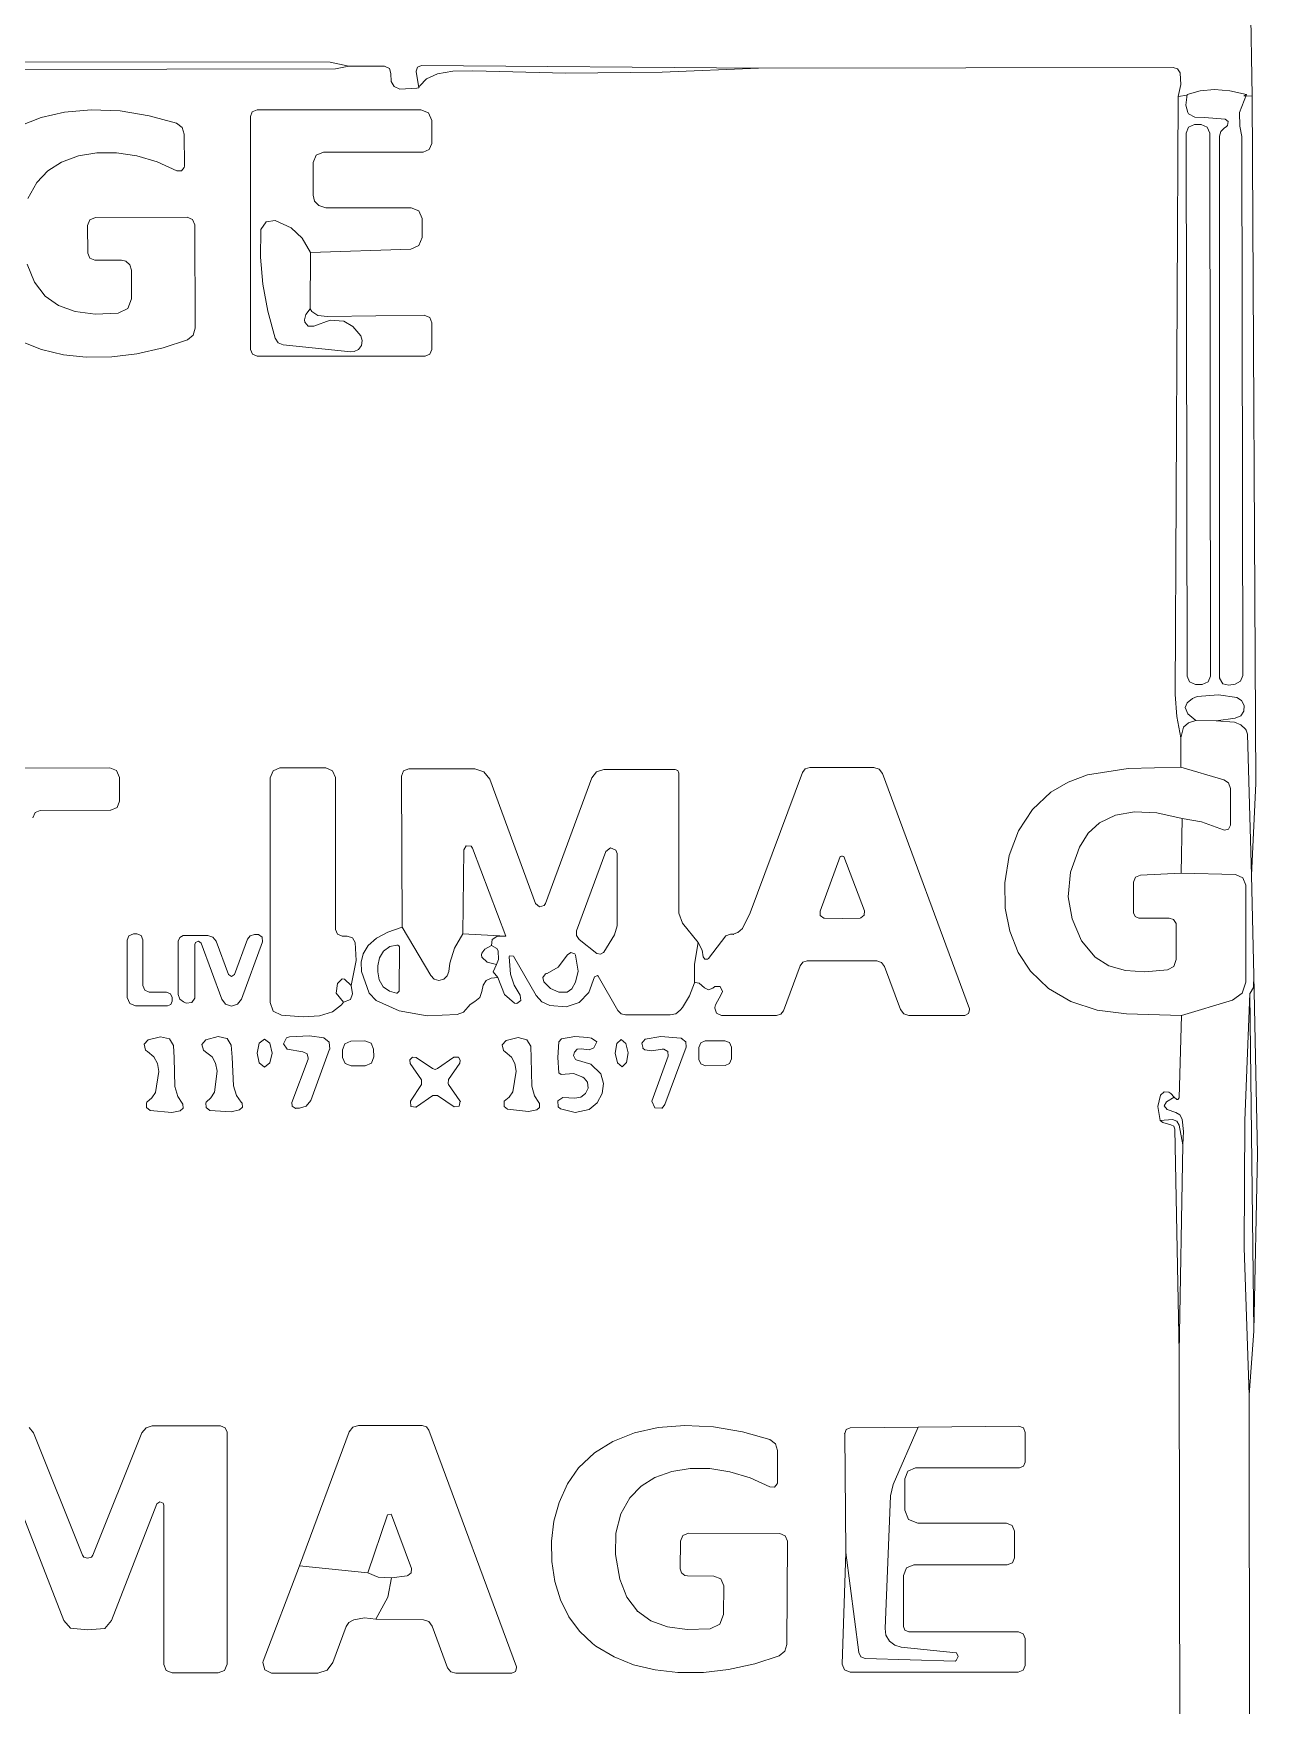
# Model space of a CAD drawing. Extents: x 0 to 650, y 0 to 488.
# Drawn here: x 410 to 523.5, y 143 to 298 of the extents above; entities that cross this region are included whole.
import ezdxf

# ---------------------------------------------------------------- set-up
doc = ezdxf.new("R2010")
doc.units = 0
doc.linetypes.add('Solid', pattern=[0])
doc.layers.add('Layer 1', color=7, linetype='Solid', lineweight=0)

msp = doc.modelspace()

# ---------------------------------------------------------------- linework, layer by layer
at = {"layer": 'Layer 1', "color": 8, "linetype": 'Solid', "lineweight": 0}
for p, q in [((523, 292.23), (522.82, 302.97)), ((442.52, 295.02), (439.23, 295.02)), ((442.56, 295.02), (442.52, 295.02)), ((443, 294.8), (442.56, 295.02)), ((443.14, 294.32), (443, 294.8)), ((515.68, 294.9), (477.24, 294.83)), ((516.09, 294.76), (515.68, 294.9)), ((516.32, 294.4), (516.09, 294.76)), ((443.17, 293.59), (443.14, 294.32)), ((443.45, 293.12), (443.17, 293.59)), ((443.96, 292.88), (443.45, 293.12)), ((445.74, 293.01), (445.56, 292.96)), ((516.14, 292.19), (516.4, 293.32)), ((516.33, 294.37), (516.32, 294.4)), ((516.4, 293.32), (516.33, 294.37)), ((445.56, 292.96), (443.96, 292.88)), ((518.18, 292.73), (516.99, 292.38)), ((519.5, 292.84), (518.18, 292.73)), ((520.93, 292.73), (519.5, 292.84)), ((522.49, 292.38), (520.93, 292.73)), ((519.66, 234.32), (517.78, 234.36)), ((516.4, 232.74), (516.38, 230.03)), ((516.41, 220.2), (516.52, 225.25)), ((523.15, 210.7), (522.95, 220.01)), ((523.15, 177.72), (522.78, 209.05)), ((516.44, 207.01), (516.23, 199.37)), ((516.03, 199.22), (515.77, 199.41)), ((516.1, 199.22), (516.03, 199.22)), ((516.23, 199.37), (516.1, 199.22)), ((515.63, 197.36), (514.46, 197.25)), ((516.02, 197.2), (515.63, 197.36)), ((516.23, 196.83), (516.02, 197.2)), ((516.59, 195.01), (516.23, 196.83)), ((516.25, 175.77), (516.31, 125.47)), ((522.77, 127.4), (522.74, 171.82))]:
    msp.add_line(p, q, dxfattribs=at)
at = {"layer": 'Layer 1', "color": 59, "linetype": 'Solid', "lineweight": 0}
for p, q in [((437.5, 295.38), (404.97, 295.42)), ((439.23, 295.02), (437.5, 295.38))]:
    msp.add_line(p, q, dxfattribs=at)
at = {"layer": 'Layer 1', "color": 252, "linetype": 'Solid', "lineweight": 0}
for p, q in [((405.23, 294.71), (438, 294.77)), ((438, 294.77), (439.23, 295.02)), ((439.58, 209), (439.45, 209.78)), ((438.74, 208.24), (439.4, 208.49)), ((439.4, 208.49), (439.58, 209)), ((439.4, 208.49), (439.4, 208.49))]:
    msp.add_line(p, q, dxfattribs=at)
at = {"layer": 'Layer 1', "color": 250, "linetype": 'Solid', "lineweight": 0}
for p, q in [((445.62, 294.91), (445.5, 294.55)), ((445.5, 294.55), (445.5, 294.52)), ((445.97, 295.06), (445.62, 294.91)), ((477.24, 294.83), (445.97, 295.06)), ((445.5, 294.52), (445.74, 293.01)), ((516.99, 292.32), (516.14, 292.19)), ((516.99, 292.38), (516.99, 292.32)), ((522.22, 292.25), (522.49, 292.38)), ((523, 292.23), (522.22, 292.25)), ((517.1, 234.13), (516.64, 233.74)), ((517.78, 234.36), (517.1, 234.13)), ((521.36, 234.2), (519.66, 234.32)), ((521.96, 233.94), (521.36, 234.2)), ((516.64, 233.74), (516.4, 232.74)), ((522.38, 233.55), (521.96, 233.94)), ((522.45, 233.46), (522.38, 233.55)), ((522.56, 233.09), (522.45, 233.46)), ((522.95, 220.01), (522.56, 233.09)), ((438.2, 209.96), (438.08, 209.06)), ((438.61, 210.39), (438.2, 209.96)), ((438.83, 210.38), (438.61, 210.39)), ((439.45, 209.78), (438.83, 210.38)), ((523.12, 209.58), (522.81, 209.06)), ((523.15, 210.7), (523.12, 209.58)), ((438.08, 209.06), (438.74, 208.24)), ((522.81, 209.06), (522.78, 209.05)), ((516.25, 175.77), (516.59, 195.01))]:
    msp.add_line(p, q, dxfattribs=at)
at = {"layer": 'Layer 1', "color": 254, "linetype": 'Solid', "lineweight": 0}
for p, q in [((447.46, 294.31), (448.9, 294.55)), ((448.9, 294.55), (450.75, 294.57)), ((450.75, 294.57), (459.37, 294.36)), ((468.3, 294.45), (477.24, 294.83)), ((445.74, 293.01), (445.82, 293.18)), ((445.82, 293.18), (446.44, 293.85)), ((446.44, 293.85), (447.46, 294.31)), ((459.37, 294.36), (468.3, 294.45)), ((516.14, 292.19), (515.88, 236.75)), ((516.84, 291.39), (516.99, 292.38)), ((522.49, 292.38), (521.83, 290.72)), ((523.34, 228.5), (523, 292.23)), ((517.03, 290.7), (516.84, 291.39)), ((517.11, 290.6), (517.03, 290.7)), ((517.69, 290.28), (517.11, 290.6)), ((518.59, 290.24), (517.69, 290.28)), ((520.51, 290.11), (518.59, 290.24)), ((520.77, 289.87), (520.51, 290.11)), ((521.83, 290.72), (521.85, 289.44)), ((517.11, 289.36), (516.89, 288.81)), ((516.89, 288.81), (516.97, 238.47)), ((517.66, 289.59), (517.11, 289.36)), ((518.28, 289.59), (517.66, 289.59)), ((518.84, 289.36), (518.28, 289.59)), ((519.07, 288.81), (518.84, 289.36)), ((519.15, 238.47), (519.07, 288.81)), ((519.99, 288.52), (520.1, 288.94)), ((519.99, 238.34), (519.99, 288.52)), ((520.1, 288.94), (520.4, 289.26)), ((520.4, 289.26), (520.63, 289.42)), ((520.63, 289.42), (520.73, 289.51)), ((520.73, 289.51), (520.77, 289.87)), ((521.85, 289.44), (522.05, 288.5)), ((522.05, 288.5), (522.13, 238.53)), ((516.97, 238.47), (517.2, 237.92)), ((517.2, 237.92), (517.76, 237.69)), ((517.76, 237.69), (518.38, 237.69)), ((518.38, 237.69), (518.93, 237.92)), ((518.93, 237.92), (519.15, 238.47)), ((519.99, 238.28), (519.99, 238.34)), ((520.27, 237.76), (519.99, 238.28)), ((520.85, 237.61), (520.27, 237.76)), ((521.43, 237.71), (520.85, 237.61)), ((521.93, 237.99), (521.43, 237.71)), ((522.13, 238.53), (521.93, 237.99)), ((515.88, 236.75), (516.01, 234.71)), ((516.98, 235.99), (516.8, 235.56)), ((517.46, 236.4), (516.98, 235.99)), ((517.92, 236.57), (517.46, 236.4)), ((519.88, 236.74), (517.92, 236.57)), ((521.57, 236.49), (519.88, 236.74)), ((522.02, 236.21), (521.57, 236.49)), ((522.26, 235.74), (522.02, 236.21)), ((522.23, 235.22), (522.26, 235.74)), ((516.01, 234.71), (516.4, 232.74)), ((516.8, 235.56), (516.8, 235.56)), ((516.8, 235.56), (517.03, 234.97)), ((517.03, 234.97), (517.78, 234.36)), ((519.66, 234.32), (521.42, 234.55)), ((521.42, 234.55), (521.94, 234.78)), ((521.94, 234.78), (522.23, 235.22)), ((522.95, 220.01), (523.34, 228.5)), ((523.5, 194.18), (523.15, 210.7)), ((514.46, 197.25), (514.71, 197.08)), ((514.71, 197.08), (515.46, 196.86)), ((515.46, 196.86), (515.73, 196.73)), ((515.73, 196.73), (515.84, 196.45)), ((515.84, 196.45), (516.25, 175.77)), ((523.15, 177.72), (523.5, 194.18))]:
    msp.add_line(p, q, dxfattribs=at)
at = {"layer": 'Layer 1', "color": 9, "linetype": 'Solid', "lineweight": 0}
for p, q in [((410.7, 290.26), (408.67, 289.44)), ((412.89, 290.76), (410.7, 290.26)), ((415.35, 290.97), (412.89, 290.76)), ((418.03, 290.86), (415.35, 290.97)), ((420.73, 290.42), (418.03, 290.86)), ((423.26, 289.71), (420.73, 290.42)), ((430.29, 290.79), (430.11, 290.35)), ((430.11, 290.35), (430.11, 268.75)), ((430.73, 290.97), (430.29, 290.79)), ((445.92, 290.97), (430.73, 290.97)), ((446.63, 290.68), (445.92, 290.97)), ((446.93, 289.97), (446.63, 290.68)), ((446.93, 287.84), (446.93, 289.97)), ((423.78, 289.32), (423.26, 289.71)), ((423.98, 288.71), (423.78, 289.32)), ((423.99, 285.74), (423.98, 288.71)), ((414.17, 286.69), (415.88, 286.98)), ((415.88, 286.98), (417.7, 286.99)), ((417.7, 286.99), (419.58, 286.71)), ((436.21, 286.76), (436.89, 287.04)), ((436.89, 287.04), (446.12, 287.04)), ((446.12, 287.04), (446.69, 287.27)), ((446.69, 287.27), (446.93, 287.84)), ((446.93, 287.84), (446.93, 287.84)), ((410.3, 284.22), (411.34, 285.3)), ((411.34, 285.3), (412.61, 286.11)), ((412.61, 286.11), (414.17, 286.69)), ((419.58, 286.71), (421.46, 286.15)), ((421.46, 286.15), (423.3, 285.32)), ((423.3, 285.32), (423.71, 285.31)), ((423.71, 285.31), (423.97, 285.62)), ((423.97, 285.62), (423.99, 285.74)), ((435.93, 286.07), (436.21, 286.76)), ((435.93, 283.06), (435.93, 286.07)), ((409.47, 282.74), (410.3, 284.22)), ((436.07, 282.5), (435.93, 283.06)), ((436.45, 282.08), (436.07, 282.5)), ((415.24, 280.76), (415.02, 280.23)), ((415.76, 280.98), (415.24, 280.76)), ((424.24, 281), (415.76, 280.98)), ((424.75, 280.8), (424.24, 281)), ((424.97, 280.29), (424.75, 280.8)), ((437.11, 281.88), (436.45, 282.08)), ((445.02, 281.88), (437.11, 281.88)), ((445.73, 281.59), (445.02, 281.88)), ((446.03, 280.88), (445.73, 281.59)), ((446.03, 279.13), (446.03, 280.88)), ((415.02, 280.23), (415.03, 277.66)), ((425, 270.71), (424.97, 280.29)), ((445.73, 278.38), (446.03, 279.13)), ((415.03, 277.66), (415.23, 277.2)), ((435.65, 272.51), (435.68, 277.75)), ((435.68, 277.75), (444.99, 278.05)), ((444.99, 278.05), (445.73, 278.38)), ((410.08, 274.99), (409.41, 276.66)), ((415.23, 277.2), (415.69, 277.01)), ((415.69, 277.01), (418.17, 277.01)), ((418.17, 277.01), (418.55, 276.93)), ((418.55, 276.93), (418.93, 276.6)), ((418.93, 276.6), (419.08, 276.11)), ((419.08, 276.11), (419.09, 273.45)), ((411.08, 273.7), (410.08, 274.99)), ((412.33, 272.82), (411.08, 273.7)), ((411.08, 273.7), (411.08, 273.7)), ((419.09, 273.45), (418.74, 272.54)), ((413.87, 272.27), (412.33, 272.82)), ((415.72, 272.03), (413.87, 272.27)), ((417.86, 272.1), (415.72, 272.03)), ((418.74, 272.54), (417.86, 272.1)), ((435.8, 272.27), (435.65, 272.51)), ((436.38, 271.9), (435.8, 272.27)), ((437.27, 271.79), (436.38, 271.9)), ((446.23, 271.93), (437.27, 271.79)), ((446.74, 271.72), (446.23, 271.93)), ((446.95, 271.21), (446.74, 271.72)), ((424.28, 269.65), (424.8, 270.07)), ((424.8, 270.07), (425, 270.71)), ((446.95, 268.75), (446.95, 271.21)), ((408.94, 269.44), (410.74, 268.73)), ((410.74, 268.73), (412.78, 268.25)), ((412.78, 268.25), (414.88, 268.03)), ((417.25, 268.06), (419.59, 268.35)), ((419.59, 268.35), (422.02, 268.9)), ((422.02, 268.9), (424.28, 269.65)), ((430.11, 268.75), (430.3, 268.3)), ((430.3, 268.3), (430.75, 268.11)), ((446.31, 268.11), (446.76, 268.3)), ((446.76, 268.3), (446.95, 268.75)), ((414.88, 268.03), (417.25, 268.06)), ((430.75, 268.11), (446.31, 268.11)), ((417.08, 229.96), (406.99, 229.93)), ((417.71, 229.7), (417.08, 229.96)), ((417.98, 229.07), (417.71, 229.7)), ((432.21, 229.68), (431.94, 229.04)), ((432.85, 229.95), (432.21, 229.68)), ((437.11, 229.95), (432.85, 229.95)), ((437.74, 229.69), (437.11, 229.95)), ((438, 229.06), (437.74, 229.69)), ((444.32, 229.67), (444.13, 229.2)), ((444.79, 229.87), (444.32, 229.67)), ((450.91, 229.87), (444.79, 229.87)), ((444.79, 229.87), (444.79, 229.87)), ((451.76, 229.6), (450.91, 229.87)), ((452.31, 228.9), (451.76, 229.6)), ((462.2, 229.6), (461.77, 229.04)), ((462.88, 229.81), (462.2, 229.6)), ((469.51, 229.81), (462.88, 229.81)), ((469.75, 229.71), (469.51, 229.81)), ((469.85, 229.47), (469.75, 229.71)), ((469.85, 216.48), (469.85, 229.47)), ((481.31, 229.53), (476.47, 216.51)), ((481.57, 229.86), (481.31, 229.53)), ((481.98, 229.99), (481.57, 229.86)), ((487.92, 229.99), (481.98, 229.99)), ((488.41, 229.84), (487.92, 229.99)), ((488.72, 229.43), (488.41, 229.84)), ((511.5, 229.9), (507.73, 229.3)), ((516.38, 230.03), (511.5, 229.9)), ((417.99, 226.88), (417.98, 229.07)), ((417.98, 229.07), (417.98, 229.07)), ((431.94, 229.04), (431.94, 208.19)), ((438, 214.98), (438, 229.06)), ((444.13, 229.2), (444.18, 215.18)), ((456.56, 217.37), (452.31, 228.9)), ((461.77, 229.04), (457.47, 217.37)), ((496.78, 207.6), (488.72, 229.43)), ((505.93, 228.64), (504.34, 227.7)), ((507.73, 229.3), (505.93, 228.64)), ((417.75, 226.28), (417.99, 226.88)), ((504.34, 227.7), (502.63, 226.09)), ((409.95, 225.33), (410.15, 225.81)), ((410.15, 225.81), (410.63, 226.01)), ((410.63, 226.01), (417.14, 226.02)), ((417.14, 226.02), (417.16, 226.02)), ((417.16, 226.02), (417.75, 226.28)), ((502.63, 226.09), (501.33, 224.11)), ((508.85, 224.86), (507.81, 223.89)), ((510.32, 225.58), (508.85, 224.86)), ((508.85, 224.86), (508.85, 224.86)), ((512.09, 225.89), (510.32, 225.58)), ((514.16, 225.78), (512.09, 225.89)), ((516.52, 225.25), (514.16, 225.78)), ((501.33, 224.11), (500.46, 221.83)), ((507.81, 223.89), (506.99, 222.61)), ((449.9, 222.35), (449.8, 214.58)), ((450.13, 222.72), (449.9, 222.35)), ((450.57, 222.7), (450.13, 222.72)), ((450.72, 222.5), (450.57, 222.7)), ((453.8, 214.36), (450.72, 222.5)), ((463.07, 222.2), (460.36, 214.84)), ((463.5, 222.55), (463.07, 222.2)), ((464.01, 222.33), (463.5, 222.55)), ((464.11, 222.02), (464.01, 222.33)), ((464.11, 215.31), (464.11, 222.02)), ((484.8, 221.73), (482.94, 216.67)), ((484.92, 221.78), (484.8, 221.73)), ((484.97, 221.78), (484.92, 221.78)), ((485.02, 221.78), (484.97, 221.78)), ((485.15, 221.73), (485.02, 221.78)), ((487.07, 216.69), (485.15, 221.73)), ((500.46, 221.83), (500.07, 219.31)), ((506.99, 222.61), (506.16, 220.29)), ((506.16, 220.29), (505.95, 218)), ((512.64, 220.02), (516.41, 220.2)), ((500.07, 219.31), (500.11, 216.96)), ((512, 219.35), (512.19, 219.81)), ((512, 216.52), (512, 219.35)), ((512.19, 219.81), (512.64, 220.02)), ((456.91, 217.07), (456.56, 217.37)), ((457.36, 217.2), (456.91, 217.07)), ((457.47, 217.37), (457.36, 217.2)), ((505.95, 218), (505.95, 218)), ((505.95, 218), (506.31, 215.95)), ((470.17, 215.57), (469.85, 216.48)), ((471.64, 213.75), (470.17, 215.57)), ((476.47, 216.51), (475.73, 215.07)), ((482.94, 216.67), (482.96, 216.27)), ((482.96, 216.27), (483.28, 216.02)), ((483.28, 216.02), (483.34, 216.01)), ((483.34, 216.01), (485, 215.98)), ((485, 215.98), (486.67, 216.03)), ((486.67, 216.03), (486.73, 216.04)), ((486.73, 216.04), (487.04, 216.29)), ((487.04, 216.29), (487.07, 216.69)), ((500.11, 216.96), (500.52, 214.82)), ((506.31, 215.95), (507.18, 213.93)), ((512.15, 216.17), (512, 216.52)), ((512.51, 216.02), (512.15, 216.17)), ((515.32, 216.02), (512.51, 216.02)), ((515.71, 215.89), (515.32, 216.02)), ((515.95, 215.54), (515.71, 215.89)), ((515.97, 215.37), (515.95, 215.54)), ((418.85, 214.39), (418.68, 213.98)), ((418.68, 213.98), (418.68, 208.69)), ((419.26, 214.56), (418.85, 214.39)), ((419.59, 214.56), (419.26, 214.56)), ((419.97, 214.4), (419.59, 214.56)), ((420.13, 214.01), (419.97, 214.4)), ((420.13, 209.77), (420.13, 214.01)), ((423.56, 214.23), (423.43, 213.88)), ((423.88, 214.4), (423.56, 214.23)), ((423.96, 214.41), (423.88, 214.4)), ((426.18, 214.41), (423.96, 214.41)), ((426.64, 214.26), (426.18, 214.41)), ((426.93, 213.88), (426.64, 214.26)), ((429.84, 214.06), (428.65, 210.81)), ((430.09, 214.39), (429.84, 214.06)), ((430.48, 214.51), (430.09, 214.39)), ((430.78, 214.51), (430.48, 214.51)), ((430.86, 214.5), (430.78, 214.51)), ((431.21, 214.26), (430.86, 214.5)), ((431.25, 213.83), (431.21, 214.26)), ((438.18, 214.54), (438, 214.98)), ((438.62, 214.36), (438.18, 214.54)), ((439.1, 214.36), (438.62, 214.36)), ((439.58, 214.19), (439.1, 214.36)), ((439.83, 213.75), (439.58, 214.19)), ((441.8, 214.17), (441.04, 213.5)), ((442.85, 214.73), (441.8, 214.17)), ((444.18, 215.18), (442.85, 214.73)), ((453.8, 214.36), (449.8, 214.58)), ((460.36, 214.84), (460.34, 214.4)), ((460.34, 214.4), (460.59, 214.03)), ((460.59, 214.03), (462.24, 212.75)), ((462.88, 212.87), (463.88, 214.49)), ((463.88, 214.49), (464.11, 215.31)), ((474.2, 214.37), (472.59, 212.28)), ((474.63, 214.54), (474.2, 214.37)), ((474.89, 214.53), (474.63, 214.54)), ((475.32, 214.68), (474.89, 214.53)), ((474.89, 214.53), (474.89, 214.53)), ((475.73, 215.07), (475.32, 214.68)), ((500.52, 214.82), (501.31, 212.84)), ((515.97, 212.19), (515.97, 215.37)), ((423.43, 213.88), (423.43, 208.94)), ((424.97, 213.59), (425.02, 213.76)), ((424.97, 208.7), (424.97, 213.59)), ((425.02, 213.76), (425.3, 213.88)), ((425.3, 213.88), (425.54, 213.69)), ((425.54, 213.69), (427.45, 208.51)), ((428.07, 210.81), (426.93, 213.88)), ((429.29, 208.51), (431.25, 213.83)), ((439.92, 212.11), (439.83, 213.75)), ((440.57, 212.71), (440.38, 211.93)), ((441.04, 213.5), (440.57, 212.71)), ((440.57, 212.71), (440.57, 212.71)), ((442.46, 212.97), (442.08, 212.35)), ((443.03, 213.38), (442.46, 212.97)), ((443.7, 213.52), (443.03, 213.38)), ((443.77, 213.52), (443.7, 213.52)), ((443.89, 213.47), (443.77, 213.52)), ((443.94, 213.35), (443.89, 213.47)), ((443.9, 209.25), (443.94, 213.35)), ((451.56, 212.76), (451.54, 212.61)), ((451.54, 212.61), (451.58, 212.39)), ((451.84, 213.16), (451.56, 212.76)), ((451.58, 212.39), (452.06, 211.94)), ((452.47, 213.48), (451.84, 213.16)), ((452.98, 213.22), (452.47, 213.48)), ((453.09, 212.99), (452.98, 213.22)), ((453.12, 212.18), (453.09, 212.99)), ((454.12, 212.43), (454.15, 212.52)), ((454.22, 210.82), (454.12, 212.43)), ((454.15, 212.52), (454.51, 212.51)), ((454.51, 212.51), (456.62, 208.86)), ((459.53, 212.63), (458.66, 211.48)), ((459.84, 212.83), (459.53, 212.63)), ((460.19, 212.7), (459.84, 212.83)), ((460.26, 212.58), (460.19, 212.7)), ((460.51, 211.11), (460.26, 212.58)), ((462.24, 212.75), (462.58, 212.67)), ((462.58, 212.67), (462.87, 212.85)), ((462.87, 212.85), (462.88, 212.87)), ((471.99, 213.05), (471.64, 213.75)), ((472.1, 212.43), (471.99, 213.05)), ((472.24, 212.21), (472.1, 212.43)), ((501.31, 212.84), (502.44, 211.12)), ((507.18, 213.93), (508.44, 212.39)), ((508.44, 212.39), (508.44, 212.39)), ((508.44, 212.39), (509.71, 211.61)), ((439.45, 209.78), (439.92, 212.11)), ((440.38, 211.93), (440.42, 211.06)), ((440.42, 211.06), (441.14, 209.07)), ((442.08, 212.35), (441.94, 211.61)), ((441.94, 211.61), (441.94, 211.03)), ((441.94, 211.03), (442.06, 210.29)), ((452.06, 211.94), (452.93, 211.71)), ((452.93, 211.71), (453.12, 212.18)), ((457.49, 210.85), (457.23, 210.53)), ((457.58, 210.88), (457.49, 210.85)), ((457.64, 210.9), (457.58, 210.88)), ((458.66, 211.48), (457.64, 210.9)), ((460.27, 210.08), (460.51, 211.11)), ((472.5, 212.21), (472.24, 212.21)), ((472.59, 212.28), (472.5, 212.21)), ((479.55, 207.44), (481.08, 211.6)), ((481.08, 211.6), (481.34, 211.93)), ((481.34, 211.93), (481.73, 212.05)), ((481.73, 212.05), (488.2, 212.05)), ((488.2, 212.05), (488.64, 211.91)), ((488.64, 211.91), (488.92, 211.55)), ((488.92, 211.55), (490.4, 207.55)), ((502.44, 211.12), (504.13, 209.51)), ((509.71, 211.61), (511.25, 211.16)), ((511.25, 211.16), (513.06, 211.03)), ((513.06, 211.03), (515.14, 211.22)), ((515.14, 211.22), (515.73, 211.55)), ((515.73, 211.55), (515.97, 212.19)), ((420.31, 209.35), (420.13, 209.77)), ((420.73, 209.17), (420.31, 209.35)), ((428.36, 210.61), (428.07, 210.81)), ((428.65, 210.81), (428.36, 210.61)), ((442.06, 210.29), (442.44, 209.66)), ((442.44, 209.66), (443, 209.24)), ((451.58, 209.21), (451.7, 209.81)), ((451.7, 209.81), (451.98, 210.23)), ((451.98, 210.23), (452.44, 210.46)), ((451.98, 210.23), (451.98, 210.23)), ((452.44, 210.46), (453.07, 210.51)), ((453.07, 210.51), (453.69, 208.93)), ((454.56, 209.82), (454.22, 210.82)), ((455.14, 208.87), (454.56, 209.82)), ((457.23, 210.53), (457.31, 210.13)), ((457.31, 210.13), (457.95, 209.5)), ((457.95, 209.5), (458.7, 209.15)), ((459.48, 209.15), (459.93, 209.48)), ((459.93, 209.48), (460.27, 210.08)), ((461.49, 209.12), (462.03, 210.59)), ((462.03, 210.59), (462.3, 210.69)), ((462.3, 210.69), (462.35, 210.64)), ((462.35, 210.64), (464.19, 207.45)), ((470.84, 208.81), (471.3, 210.03)), ((471.3, 210.03), (471.37, 210.07)), ((471.37, 210.07), (471.72, 210)), ((471.72, 210), (472.23, 209.55)), ((472.23, 209.55), (472.6, 209.38)), ((472.6, 209.38), (472.98, 209.53)), ((472.98, 209.53), (473.17, 209.7)), ((472.98, 209.53), (472.98, 209.53)), ((473.17, 209.7), (473.68, 209.67)), ((473.68, 209.67), (473.9, 209.21)), ((504.13, 209.51), (506.2, 208.29)), ((418.68, 208.69), (418.68, 208.66)), ((418.68, 208.66), (418.92, 208.12)), ((418.92, 208.12), (419.47, 207.9)), ((419.47, 207.9), (422.42, 207.9)), ((422.34, 209.17), (420.73, 209.17)), ((422.71, 209.02), (422.34, 209.17)), ((422.42, 207.9), (422.73, 208.03)), ((422.86, 208.65), (422.71, 209.02)), ((422.73, 208.03), (422.86, 208.34)), ((422.86, 208.34), (422.86, 208.65)), ((423.43, 208.94), (423.56, 208.52)), ((423.56, 208.52), (423.91, 208.25)), ((423.91, 208.25), (424.17, 208.15)), ((424.17, 208.15), (424.67, 208.19)), ((424.67, 208.19), (424.96, 208.6)), ((424.96, 208.6), (424.97, 208.7)), ((427.45, 208.51), (427.81, 208.05)), ((427.81, 208.05), (428.37, 207.87)), ((428.37, 207.87), (428.93, 208.05)), ((428.93, 208.05), (429.29, 208.51)), ((431.94, 208.19), (432.24, 207.4)), ((437.74, 207.35), (438.56, 207.99)), ((438.56, 207.99), (438.74, 208.24)), ((441.14, 209.07), (441.79, 208.38)), ((441.79, 208.38), (443.91, 207.44)), ((443, 209.24), (443.66, 209.08)), ((443.66, 209.08), (443.73, 209.08)), ((443.73, 209.08), (443.9, 209.25)), ((449.88, 207.32), (450.32, 207.79)), ((450.32, 207.79), (450.5, 208.02)), ((450.5, 208.02), (450.92, 208.29)), ((450.92, 208.29), (451.39, 208.65)), ((451.39, 208.65), (451.58, 209.21)), ((453.69, 208.93), (454.59, 208.14)), ((454.59, 208.14), (454.83, 208.11)), ((454.83, 208.11), (455.2, 208.4)), ((455.2, 208.4), (455.14, 208.87)), ((456.62, 208.86), (457.15, 208.27)), ((457.15, 208.27), (457.87, 207.93)), ((457.87, 207.93), (459.4, 207.8)), ((458.7, 209.15), (459.48, 209.15)), ((459.4, 207.8), (460.6, 208.19)), ((460.6, 208.19), (461.49, 209.12)), ((460.6, 208.19), (460.6, 208.19)), ((469.97, 207.48), (470.18, 207.74)), ((470.18, 207.74), (470.84, 208.81)), ((470.18, 207.74), (470.18, 207.74)), ((473.25, 208), (473.18, 207.73)), ((473.78, 208.94), (473.25, 208)), ((473.9, 209.21), (473.78, 208.94)), ((506.2, 208.29), (508.62, 207.49)), ((432.24, 207.4), (432.99, 207.02)), ((432.99, 207.02), (435, 206.87)), ((435, 206.87), (436.51, 206.96)), ((436.51, 206.96), (437.74, 207.35)), ((443.91, 207.44), (443.91, 207.44)), ((443.91, 207.44), (446.5, 206.96)), ((446.5, 206.96), (449.29, 207.09)), ((449.29, 207.09), (449.88, 207.32)), ((464.19, 207.45), (464.48, 207.16)), ((464.48, 207.16), (464.89, 207.05)), ((464.89, 207.05), (469.04, 207.05)), ((469.04, 207.05), (469.55, 207.16)), ((469.55, 207.16), (469.97, 207.48)), ((473.18, 207.73), (473.17, 207.67)), ((473.17, 207.67), (473.33, 207.2)), ((473.33, 207.2), (473.79, 207)), ((473.79, 207), (478.91, 207)), ((478.91, 207), (479.3, 207.12)), ((479.3, 207.12), (479.55, 207.44)), ((490.4, 207.55), (490.7, 207.16)), ((490.7, 207.16), (491.18, 207.01)), ((491.18, 207.01), (496.37, 207.01)), ((496.37, 207.01), (496.71, 207.17)), ((496.71, 207.17), (496.8, 207.52)), ((496.8, 207.52), (496.78, 207.6)), ((508.62, 207.49), (511.35, 207.14)), ((511.35, 207.14), (516.44, 207.01)), ((420.63, 204.75), (420.26, 204.33)), ((421.77, 205.03), (420.63, 204.75)), ((422.6, 204.83), (421.77, 205.03)), ((422.61, 204.82), (422.6, 204.83)), ((422.99, 204.2), (422.61, 204.82)), ((425.98, 204.73), (425.62, 204.31)), ((427.11, 205.04), (425.98, 204.73)), ((427.94, 204.86), (427.11, 205.04)), ((427.95, 204.85), (427.94, 204.86)), ((428.34, 204.25), (427.95, 204.85)), ((431.43, 204.8), (430.93, 204.42)), ((431.92, 204.42), (431.43, 204.8)), ((433.45, 204.93), (433.18, 204.38)), ((433.73, 205.03), (433.45, 204.93)), ((435.58, 205.12), (433.73, 205.03)), ((436.92, 204.94), (435.58, 205.12)), ((437.42, 204.52), (436.92, 204.94)), ((440.73, 204.64), (439.43, 204.62)), ((441.3, 204.42), (440.73, 204.64)), ((453.82, 204.69), (453.46, 204.29)), ((454.94, 204.96), (453.82, 204.69)), ((455.74, 204.75), (454.94, 204.96)), ((455.75, 204.75), (455.74, 204.75)), ((456.12, 204.14), (455.75, 204.75)), ((458.96, 204.82), (458.72, 204.55)), ((460.21, 205.04), (458.96, 204.82)), ((461.39, 204.97), (460.21, 205.04)), ((461.75, 204.89), (461.39, 204.97)), ((462.23, 204.55), (461.75, 204.89)), ((464.5, 204.77), (464.09, 204.39)), ((464.94, 204.41), (464.5, 204.77)), ((466.73, 204.81), (466.4, 204.43)), ((468.16, 205.06), (466.73, 204.81)), ((470.04, 204.88), (468.16, 205.06)), ((470.09, 204.87), (470.04, 204.88)), ((470.48, 204.55), (470.09, 204.87)), ((472.29, 204.64), (471.87, 204.46)), ((474.11, 204.66), (472.29, 204.64)), ((474.53, 204.49), (474.11, 204.66)), ((420.26, 204.33), (420.39, 203.79)), ((420.39, 203.79), (420.56, 203.66)), ((420.56, 203.66), (421.17, 203.16)), ((421.17, 203.16), (421.17, 203.16)), ((421.17, 203.16), (421.49, 202.56)), ((423.04, 203.07), (422.99, 204.2)), ((425.62, 204.31), (425.77, 203.77)), ((425.77, 203.77), (425.94, 203.64)), ((425.94, 203.64), (426.56, 203.16)), ((426.56, 203.16), (426.56, 203.16)), ((426.56, 203.16), (426.56, 203.16)), ((426.56, 203.16), (426.89, 202.58)), ((428.42, 203.12), (428.34, 204.25)), ((428.56, 200.47), (428.42, 203.12)), ((430.93, 204.42), (430.73, 203.51)), ((430.73, 203.51), (430.94, 202.6)), ((432.13, 203.51), (431.92, 204.42)), ((431.93, 202.6), (432.13, 203.51)), ((433.18, 204.38), (433.51, 203.87)), ((433.51, 203.87), (434.99, 203.63)), ((434.99, 203.63), (435.37, 203.45)), ((435.37, 203.45), (435.48, 203.05)), ((435.72, 199.13), (437.46, 203.86)), ((437.47, 203.88), (437.42, 204.52)), ((437.46, 203.86), (437.47, 203.88)), ((438.87, 204.37), (438.64, 203.8)), ((438.64, 203.8), (438.66, 203.1)), ((438.66, 203.1), (438.9, 202.54)), ((439.43, 204.62), (438.87, 204.37)), ((441.54, 203.86), (441.3, 204.42)), ((441.33, 202.59), (441.56, 203.16)), ((441.56, 203.16), (441.54, 203.86)), ((445.13, 203.14), (444.89, 202.89)), ((445.48, 203.1), (445.13, 203.14)), ((447.01, 202.07), (445.48, 203.1)), ((448.97, 203.12), (447.45, 202.07)), ((449.42, 203.12), (448.97, 203.12)), ((449.58, 202.87), (449.42, 203.12)), ((453.46, 204.29), (453.58, 203.76)), ((453.58, 203.76), (453.75, 203.63)), ((453.75, 203.63), (454.33, 203.14)), ((454.33, 203.14), (454.64, 202.55)), ((456.16, 203.04), (456.12, 204.14)), ((458.72, 204.55), (458.61, 203.09)), ((458.61, 203.09), (458.72, 201.68)), ((460.07, 203.29), (460.18, 203.59)), ((460.27, 202.91), (460.07, 203.29)), ((460.18, 203.59), (460.41, 203.86)), ((460.41, 203.86), (460.77, 203.91)), ((460.77, 203.91), (461.53, 203.82)), ((461.53, 203.82), (461.97, 203.99)), ((461.97, 203.99), (462.23, 204.55)), ((464.09, 204.39), (463.94, 203.49)), ((463.94, 203.49), (464.14, 202.61)), ((465.14, 203.53), (464.94, 204.41)), ((464.99, 202.63), (465.14, 203.53)), ((466.4, 204.43), (466.53, 203.94)), ((466.53, 203.94), (466.7, 203.82)), ((466.7, 203.82), (467.35, 203.73)), ((468.86, 203.22), (467.34, 199.04)), ((467.35, 203.73), (468.31, 203.87)), ((468.31, 203.87), (468.46, 203.88)), ((468.46, 203.88), (468.82, 203.65)), ((468.55, 198.74), (470.51, 204.05)), ((468.82, 203.65), (468.86, 203.22)), ((470.51, 204.05), (470.48, 204.55)), ((471.87, 204.46), (471.69, 204.03)), ((471.69, 204.03), (471.71, 202.93)), ((474.71, 204.07), (474.53, 204.49)), ((474.73, 202.97), (474.71, 204.07)), ((421.62, 201.81), (421.31, 199.86)), ((421.49, 202.56), (421.62, 201.81)), ((423.11, 200.41), (423.04, 203.07)), ((427.04, 201.83), (426.79, 199.88)), ((426.89, 202.58), (427.04, 201.83)), ((430.94, 202.6), (431.43, 202.22)), ((431.43, 202.22), (431.93, 202.6)), ((435.46, 202.96), (433.97, 198.92)), ((435.48, 203.05), (435.46, 202.96)), ((438.9, 202.54), (439.47, 202.32)), ((439.47, 202.32), (440.77, 202.34)), ((440.77, 202.34), (441.33, 202.59)), ((444.89, 202.89), (444.94, 202.55)), ((444.94, 202.55), (445.99, 201.03)), ((447.25, 202), (447.01, 202.07)), ((447.45, 202.07), (447.25, 202)), ((448.49, 201.05), (449.52, 202.58)), ((449.52, 202.58), (449.58, 202.87)), ((454.76, 201.82), (454.45, 199.92)), ((454.64, 202.55), (454.76, 201.82)), ((456.2, 200.44), (456.16, 203.04)), ((458.72, 201.68), (458.72, 201.68)), ((458.72, 201.68), (458.93, 201.54)), ((458.93, 201.54), (460.07, 201.61)), ((460.07, 201.61), (460.95, 201.29)), ((460.31, 202.9), (460.27, 202.91)), ((461.69, 202.49), (460.31, 202.9)), ((462.6, 201.59), (461.69, 202.49)), ((462.86, 200.69), (462.6, 201.59)), ((464.14, 202.61), (464.58, 202.25)), ((464.58, 202.25), (464.99, 202.63)), ((471.71, 202.93), (471.89, 202.51)), ((471.89, 202.51), (472.31, 202.34)), ((472.31, 202.34), (474.13, 202.36)), ((474.13, 202.36), (474.55, 202.54)), ((474.55, 202.54), (474.73, 202.97)), ((423.37, 199.49), (423.11, 200.41)), ((428.84, 199.57), (428.56, 200.47)), ((445.99, 200.59), (444.96, 199.06)), ((445.99, 201.03), (445.99, 200.59)), ((448.45, 200.7), (448.49, 201.05)), ((448.49, 200.61), (448.45, 200.7)), ((449.54, 199.09), (448.49, 200.61)), ((456.45, 199.55), (456.2, 200.44)), ((460.95, 201.29), (461.07, 201.2)), ((461.07, 201.2), (461.36, 200.8)), ((461.42, 200.27), (461.2, 199.78)), ((461.36, 200.8), (461.42, 200.27)), ((462.74, 199.75), (462.86, 200.69)), ((420.5, 198.95), (420.47, 198.9)), ((420.47, 198.9), (420.49, 198.47)), ((420.49, 198.47), (420.82, 198.19)), ((420.97, 199.36), (420.5, 198.95)), ((421.31, 199.86), (420.97, 199.36)), ((423.78, 198.86), (423.37, 199.49)), ((423.84, 198.78), (423.78, 198.86)), ((423.87, 198.41), (423.84, 198.78)), ((426, 198.95), (425.98, 198.9)), ((425.98, 198.9), (426.01, 198.47)), ((426.46, 199.37), (426, 198.95)), ((426.01, 198.47), (426.34, 198.2)), ((426.79, 199.88), (426.46, 199.37)), ((429.27, 198.95), (428.84, 199.57)), ((429.1, 198.25), (429.37, 198.5)), ((429.34, 198.87), (429.27, 198.95)), ((429.37, 198.5), (429.34, 198.87)), ((433.97, 198.92), (434, 198.59)), ((434, 198.59), (434.27, 198.4)), ((434.66, 198.39), (435.3, 198.59)), ((435.3, 198.59), (435.72, 199.13)), ((444.96, 199.06), (445, 198.57)), ((445, 198.57), (445.48, 198.5)), ((445.48, 198.5), (445.51, 198.52)), ((445.51, 198.52), (447.03, 199.57)), ((447.03, 199.57), (447.47, 199.57)), ((447.47, 199.57), (449, 198.54)), ((449, 198.54), (449.48, 198.58)), ((449.48, 198.58), (449.57, 199.05)), ((449.57, 199.05), (449.54, 199.09)), ((453.65, 199.04), (453.63, 198.99)), ((453.63, 198.99), (453.64, 198.57)), ((453.64, 198.57), (453.96, 198.3)), ((454.11, 199.44), (453.65, 199.04)), ((454.45, 199.92), (454.11, 199.44)), ((456.85, 198.93), (456.45, 199.55)), ((456.66, 198.25), (456.93, 198.48)), ((456.91, 198.84), (456.85, 198.93)), ((456.93, 198.48), (456.91, 198.84)), ((459.07, 199.39), (458.61, 199.09)), ((458.61, 199.09), (458.64, 198.54)), ((458.64, 198.54), (458.87, 198.35)), ((460.2, 199.34), (459.07, 199.39)), ((460.75, 199.44), (460.2, 199.34)), ((461.2, 199.78), (460.75, 199.44)), ((461.52, 198.29), (462.28, 198.91)), ((462.28, 198.91), (462.74, 199.75)), ((467.34, 199.04), (467.62, 198.43)), ((467.62, 198.43), (468.29, 198.42)), ((468.29, 198.42), (468.55, 198.74)), ((514.49, 199.61), (514.26, 198.57)), ((514.26, 198.57), (514.46, 197.25)), ((514.83, 199.91), (514.49, 199.61)), ((515.28, 199.88), (514.83, 199.91)), ((515.47, 199.77), (515.28, 199.88)), ((515.77, 199.41), (515.47, 199.77)), ((420.82, 198.19), (422.82, 198.01)), ((422.82, 198.01), (423.59, 198.16)), ((423.59, 198.16), (423.87, 198.41)), ((426.34, 198.2), (428.34, 198.08)), ((428.34, 198.08), (429.1, 198.25)), ((434.27, 198.4), (434.34, 198.39)), ((434.34, 198.39), (434.66, 198.39)), ((453.96, 198.3), (455.91, 198.1)), ((455.91, 198.1), (456.66, 198.25)), ((458.87, 198.35), (460.24, 198.01)), ((460.24, 198.01), (461.52, 198.29)), ((522.74, 171.82), (523.15, 177.72)), ((440.15, 168.99), (439.62, 168.83)), ((446.05, 168.99), (440.15, 168.99)), ((446.43, 168.87), (446.05, 168.99)), ((470.39, 168.99), (467.93, 168.79)), ((473.07, 168.86), (470.39, 168.99)), ((410, 168.31), (409.61, 168.79)), ((414.55, 156.97), (410, 168.31)), ((420.05, 168.31), (415.49, 156.97)), ((420.44, 168.78), (420.05, 168.31)), ((421.02, 168.96), (420.44, 168.78)), ((427.34, 168.96), (421.02, 168.96)), ((427.77, 168.78), (427.34, 168.96)), ((427.95, 168.36), (427.77, 168.78)), ((427.95, 146.85), (427.95, 168.36)), ((427.95, 168.36), (427.95, 168.36)), ((439.28, 168.39), (434.68, 155.97)), ((439.62, 168.83), (439.28, 168.39)), ((446.67, 168.56), (446.43, 168.87)), ((454.78, 146.6), (446.67, 168.56)), ((463.71, 167.51), (462.01, 166.44)), ((465.74, 168.31), (463.71, 167.51)), ((467.93, 168.79), (465.74, 168.31)), ((475.76, 168.4), (473.07, 168.86)), ((478.27, 167.68), (475.76, 168.4)), ((478.79, 167.28), (478.27, 167.68)), ((485.37, 168.6), (485.22, 168.23)), ((485.22, 168.23), (485.22, 168.23)), ((485.22, 168.23), (485.34, 157.21)), ((485.74, 168.76), (485.37, 168.6)), ((492.04, 168.83), (485.74, 168.76)), ((501.37, 168.93), (492.04, 168.83)), ((501.79, 168.76), (501.37, 168.93)), ((501.37, 168.93), (501.37, 168.93)), ((501.96, 168.34), (501.79, 168.76)), ((501.96, 165.57), (501.96, 168.34)), ((462.01, 166.44), (460.54, 165.05)), ((478.99, 166.66), (478.79, 167.28)), ((478.98, 163.7), (478.99, 166.66)), ((460.54, 165.05), (459.52, 163.59)), ((467.62, 164.16), (469.18, 164.72)), ((469.18, 164.72), (470.89, 165)), ((470.89, 165), (472.71, 164.99)), ((472.71, 164.99), (474.58, 164.7)), ((474.58, 164.7), (476.45, 164.13)), ((490.79, 164.04), (491.09, 164.75)), ((491.09, 164.75), (491.8, 165.05)), ((491.8, 165.05), (501.44, 165.05)), ((501.44, 165.05), (501.81, 165.2)), ((501.81, 165.2), (501.96, 165.57)), ((459.52, 163.59), (458.73, 161.86)), ((465.3, 162.29), (466.35, 163.35)), ((466.35, 163.35), (467.62, 164.16)), ((476.45, 164.13), (478.29, 163.29)), ((478.29, 163.29), (478.7, 163.27)), ((478.7, 163.27), (478.96, 163.58)), ((478.96, 163.58), (478.98, 163.7)), ((490.79, 161.14), (490.79, 164.04)), ((408.6, 161.72), (412.81, 150.9)), ((417.23, 150.9), (421.45, 161.72)), ((421.45, 161.72), (421.72, 161.92)), ((421.72, 161.92), (422.02, 161.78)), ((422.02, 161.78), (422.08, 161.6)), ((422.08, 161.6), (422.08, 146.83)), ((458.73, 161.86), (458.25, 160.1)), ((464.46, 160.81), (465.3, 162.29)), ((442.83, 160.69), (440.99, 155.31)), ((443.16, 160.77), (442.83, 160.69)), ((443.21, 160.7), (443.16, 160.77)), ((445.04, 155.73), (443.21, 160.7)), ((458.25, 160.1), (458.02, 158.25)), ((464, 159.01), (464.46, 160.81)), ((491.15, 160.28), (490.79, 161.14)), ((492.01, 159.93), (491.15, 160.28)), ((500.23, 159.93), (492.01, 159.93)), ((500.75, 159.71), (500.23, 159.93)), ((500.97, 159.19), (500.75, 159.71)), ((458.02, 158.25), (458.05, 156.37)), ((463.96, 157.02), (464, 159.01)), ((469.99, 158.27), (469.97, 155.7)), ((470.2, 158.79), (469.99, 158.27)), ((470.73, 159.01), (470.2, 158.79)), ((479.2, 158.97), (470.73, 159.01)), ((479.71, 158.76), (479.2, 158.97)), ((479.91, 158.25), (479.71, 158.76)), ((479.87, 148.69), (479.91, 158.25)), ((500.97, 156.73), (500.97, 159.19)), ((414.68, 156.79), (414.55, 156.97)), ((415.02, 156.68), (414.68, 156.79)), ((415.37, 156.79), (415.02, 156.68)), ((415.49, 156.97), (415.37, 156.79)), ((464.36, 154.74), (463.96, 157.02)), ((485.34, 157.21), (485, 146.87)), ((500.77, 156.26), (500.97, 156.73)), ((434.68, 155.97), (431.3, 147.15)), ((441.97, 154.91), (440.99, 155.31)), ((443.21, 154.87), (444.64, 155.06)), ((444.64, 155.06), (444.7, 155.07)), ((444.7, 155.07), (445.01, 155.32)), ((445.01, 155.32), (445.04, 155.73)), ((458.05, 156.37), (458.34, 154.52)), ((469.97, 155.7), (470.09, 155.32)), ((470.09, 155.32), (470.41, 155.08)), ((470.41, 155.08), (470.63, 155.04)), ((470.63, 155.04), (473.1, 155.03)), ((473.1, 155.03), (473.74, 154.76)), ((490.66, 155.09), (490.95, 155.78)), ((490.66, 150.36), (490.66, 155.09)), ((490.95, 155.78), (491.64, 156.07)), ((491.64, 156.07), (500.3, 156.07)), ((500.3, 156.07), (500.77, 156.26)), ((443.21, 154.87), (441.97, 154.91)), ((458.34, 154.52), (458.87, 152.83)), ((465.01, 153.07), (464.36, 154.74)), ((473.74, 154.76), (474, 154.12)), ((474, 154.12), (473.99, 151.46)), ((458.87, 152.83), (459.65, 151.26)), ((466, 151.77), (465.01, 153.07)), ((412.81, 150.9), (413.43, 150.18)), ((416.61, 150.17), (417.23, 150.9)), ((439, 150.34), (439.25, 150.72)), ((439.25, 150.72), (439.63, 150.95)), ((439.63, 150.95), (439.71, 150.98)), ((439.71, 150.98), (440.69, 151.14)), ((440.69, 151.14), (441.76, 151.04)), ((441.76, 151.04), (446.15, 150.98)), ((446.15, 150.98), (446.66, 150.81)), ((446.66, 150.81), (446.98, 150.39)), ((446.98, 150.39), (448.4, 146.53)), ((459.65, 151.26), (460.63, 149.93)), ((467.24, 150.89), (466, 151.77)), ((468.78, 150.32), (467.24, 150.89)), ((473.64, 150.56), (472.76, 150.13)), ((473.99, 151.46), (473.64, 150.56)), ((413.43, 150.18), (415.02, 150.03)), ((415.02, 150.03), (416.61, 150.17)), ((437.77, 147), (439, 150.34)), ((460.63, 149.93), (461.85, 148.77)), ((470.62, 150.07), (468.78, 150.32)), ((472.76, 150.13), (470.62, 150.07)), ((490.81, 150.01), (490.66, 150.36)), ((491.16, 149.86), (490.81, 150.01)), ((501.33, 149.86), (491.16, 149.86)), ((501.77, 149.68), (501.33, 149.86)), ((501.95, 149.24), (501.77, 149.68)), ((501.95, 146.74), (501.95, 149.24)), ((461.85, 148.77), (462.16, 148.53)), ((462.16, 148.53), (463.83, 147.54)), ((463.83, 147.54), (465.63, 146.81)), ((476.88, 146.9), (479.15, 147.63)), ((479.15, 147.63), (479.68, 148.05)), ((479.68, 148.05), (479.87, 148.69)), ((422.08, 146.83), (422.31, 146.27)), ((422.31, 146.27), (422.86, 146.04)), ((422.86, 146.04), (422.86, 146.04)), ((422.86, 146.04), (427.14, 146.04)), ((427.14, 146.04), (427.71, 146.28)), ((427.71, 146.28), (427.95, 146.85)), ((431.3, 147.15), (431.26, 147)), ((431.26, 147), (431.44, 146.32)), ((431.44, 146.32), (432.08, 146.02)), ((432.08, 146.02), (436.36, 146.02)), ((436.36, 146.02), (437.22, 146.29)), ((437.22, 146.29), (437.77, 147)), ((448.4, 146.53), (448.7, 146.15)), ((448.7, 146.15), (449.16, 146.01)), ((449.16, 146.01), (454.37, 146.01)), ((454.37, 146.01), (454.71, 146.17)), ((454.71, 146.17), (454.8, 146.52)), ((454.8, 146.52), (454.78, 146.6)), ((465.63, 146.81), (467.65, 146.32)), ((467.65, 146.32), (469.75, 146.08)), ((469.75, 146.08), (472.12, 146.09)), ((472.12, 146.09), (474.46, 146.36)), ((474.46, 146.36), (476.88, 146.9)), ((485, 146.87), (485, 146.86)), ((485, 146.86), (485.21, 146.33)), ((485.21, 146.33), (485.74, 146.11)), ((485.74, 146.11), (501.32, 146.11)), ((501.32, 146.11), (501.77, 146.29)), ((501.77, 146.29), (501.95, 146.74))]:
    msp.add_line(p, q, dxfattribs=at)
at = {"layer": 'Layer 1', "color": 251, "linetype": 'Solid', "lineweight": 0}
for p, q in [((432.42, 280.71), (431.57, 280.59)), ((433.89, 280.02), (432.42, 280.71)), ((431.08, 279.77), (431.05, 277.3)), ((431.09, 279.88), (431.08, 279.77)), ((431.57, 280.59), (431.09, 279.88)), ((434.9, 279.05), (433.89, 280.02)), ((433.89, 280.02), (433.89, 280.02)), ((435.68, 277.75), (434.9, 279.05)), ((431.05, 277.3), (431.26, 274.81)), ((431.26, 274.81), (431.72, 272.3)), ((431.72, 272.3), (432.41, 269.78)), ((435.13, 271.49), (435.25, 271.99)), ((435.17, 271.27), (435.13, 271.49)), ((435.13, 271.49), (435.13, 271.49)), ((435.25, 271.99), (435.65, 272.51)), ((437.5, 271.46), (436.01, 270.92)), ((438.78, 271.37), (437.5, 271.46)), ((439.62, 270.88), (438.78, 271.37)), ((432.41, 269.78), (432.69, 269.37)), ((435.48, 270.91), (435.17, 271.27)), ((435.96, 270.9), (435.48, 270.91)), ((436.01, 270.92), (435.96, 270.9)), ((440.34, 270.01), (439.62, 270.88)), ((440.48, 269.58), (440.34, 270.01)), ((432.69, 269.37), (433.15, 269.18)), ((433.15, 269.18), (439.42, 268.53)), ((439.42, 268.53), (439.74, 268.55)), ((439.74, 268.55), (440.14, 268.75)), ((440.14, 268.75), (440.41, 269.12)), ((440.41, 269.12), (440.48, 269.58)), ((446.84, 210.69), (444.18, 215.18)), ((449.8, 214.58), (449.04, 213.24)), ((452.47, 213.48), (452.52, 214.05)), ((452.52, 214.05), (452.97, 214.33)), ((452.97, 214.33), (453.8, 214.36)), ((449.04, 213.24), (448.6, 211.85)), ((471.64, 213.75), (471.3, 211.75)), ((448.5, 211.08), (448.37, 210.67)), ((448.6, 211.85), (448.5, 211.08)), ((452.63, 211.04), (452.93, 211.71)), ((453.07, 210.51), (452.63, 211.04)), ((471.3, 211.75), (471.3, 210.03)), ((447.16, 210.37), (446.84, 210.69)), ((447.6, 210.25), (447.16, 210.37)), ((448.04, 210.36), (447.6, 210.25)), ((448.37, 210.67), (448.04, 210.36)), ((489.72, 163.53), (492.04, 168.83)), ((489.47, 162.45), (489.72, 163.53)), ((488.96, 150.16), (489.47, 162.45)), ((485.34, 157.21), (486.52, 147.94)), ((440.99, 155.31), (434.68, 155.97)), ((442.85, 153.08), (443.21, 154.87)), ((441.76, 151.04), (442.85, 153.08)), ((489.05, 149.54), (488.96, 150.16)), ((489.37, 149), (489.05, 149.54)), ((489.86, 148.62), (489.37, 149)), ((486.52, 147.94), (486.72, 147.55)), ((486.72, 147.55), (487.13, 147.38)), ((487.13, 147.38), (495.46, 147.14)), ((490.46, 148.44), (489.86, 148.62)), ((495.55, 147.91), (490.46, 148.44)), ((495.59, 147.9), (495.55, 147.91)), ((495.57, 147.21), (495.74, 147.57)), ((495.74, 147.57), (495.59, 147.9)), ((495.46, 147.14), (495.57, 147.21))]:
    msp.add_line(p, q, dxfattribs=at)
at = {"layer": 'Layer 1', "color": 47, "linetype": 'Solid', "lineweight": 0}
for p, q in [((520.38, 228.86), (516.38, 230.03)), ((520.82, 228.56), (520.38, 228.86)), ((520.99, 228.04), (520.82, 228.56)), ((520.99, 224.64), (520.99, 228.04)), ((516.52, 225.25), (518.31, 224.94)), ((518.31, 224.94), (520.34, 224.21)), ((520.34, 224.21), (520.43, 224.18)), ((520.43, 224.18), (520.82, 224.28)), ((520.82, 224.28), (520.99, 224.64)), ((521.46, 220.07), (516.41, 220.2)), ((522.13, 219.77), (521.46, 220.07)), ((522.41, 219.09), (522.13, 219.77)), ((522.41, 210.1), (522.41, 219.09)), ((522.07, 209.06), (522.41, 210.1)), ((516.44, 207.01), (521.17, 208.43)), ((521.17, 208.43), (522.07, 209.06))]:
    msp.add_line(p, q, dxfattribs=at)
at = {"layer": 'Layer 1', "color": 87, "linetype": 'Solid', "lineweight": 0}
for p, q in [((522.78, 209.05), (522.31, 197.25)), ((514.85, 198.61), (515.06, 198.98)), ((515.13, 198.28), (514.85, 198.61)), ((515.06, 198.98), (515.77, 199.41)), ((515.92, 198.01), (515.13, 198.28)), ((516.3, 197.79), (515.92, 198.01)), ((516.51, 197.4), (516.3, 197.79)), ((516.65, 196.24), (516.51, 197.4)), ((522.31, 197.25), (522.26, 185.45)), ((516.59, 195.01), (516.65, 196.24)), ((522.26, 185.45), (522.26, 185.45)), ((522.26, 185.45), (522.74, 171.82))]:
    msp.add_line(p, q, dxfattribs=at)
at = {"layer": 'Layer 1', "color": 254, "linetype": 'Solid', "lineweight": 0}
msp.add_point((519.99, 238.28), dxfattribs=at)
at = {"layer": 'Layer 1', "color": 9, "linetype": 'Solid', "lineweight": 0}
for p in [(474.89, 214.53), (470.09, 204.87), (466.53, 203.94), (445.48, 198.5), (449.57, 199.05), (434.27, 198.4), (468.29, 198.42), (485.22, 168.23), (478.96, 163.58), (466, 151.77)]:
    msp.add_point(p, dxfattribs=at)

doc.saveas('drawing.dxf')
